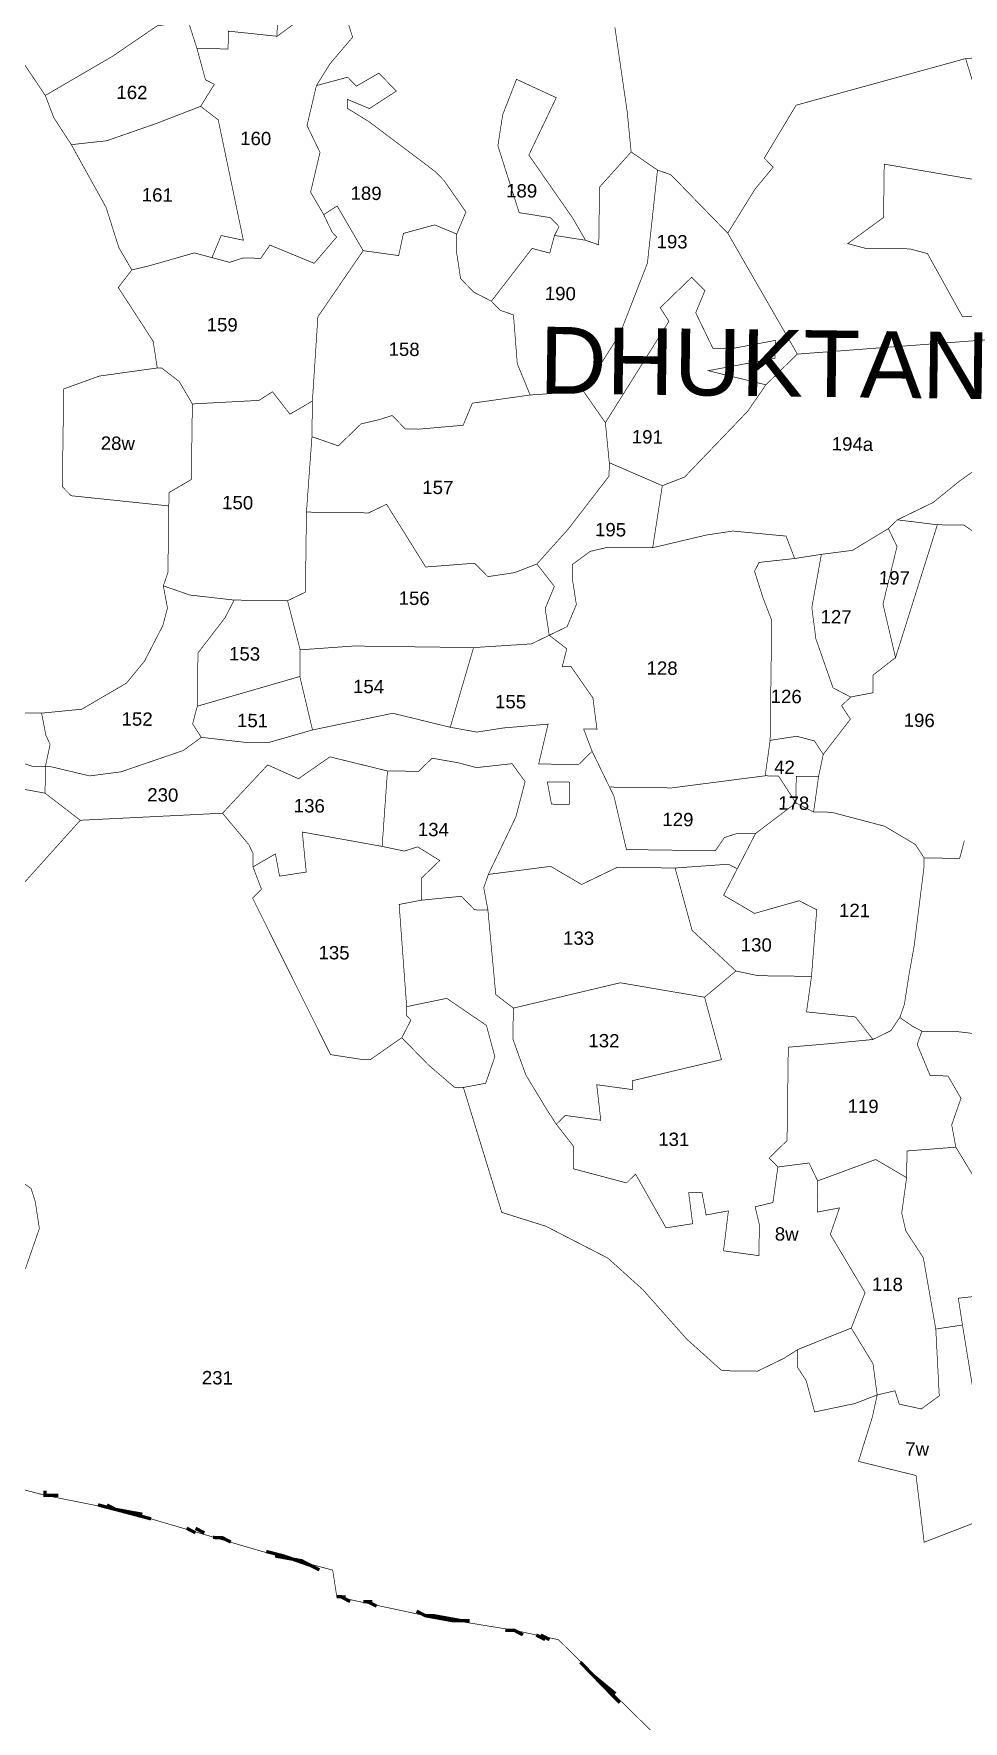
# Model space of a CAD drawing. Header units: metres. Extents: x 259278 to 277237, y 2171369 to 2185379.
# Drawn here: x 275703 to 276532, y 2176650 to 2178156 of the extents above; entities that cross this region are included whole.
import ezdxf

# ---------------------------------------------------------------- set-up
doc = ezdxf.new("R2010")
doc.units = ezdxf.units.M
doc.header["$MEASUREMENT"] = 0
for name, color, linetype in [('SURVEY NO.', 7, 'Continuous'), ('SURVEY PLOT BOUNDARY', 35, 'Continuous'), ('VILLAGE BOUNDARY', 212, 'Continuous'), ('VILLAGE NAME', 3, 'Continuous')]:
    doc.layers.add(name, color=color, linetype=linetype)
doc.styles.add('PDF Arial', font='arial.ttf')

msp = doc.modelspace()

# ---------------------------------------------------------------- linework, layer by layer
at = {"layer": 'SURVEY PLOT BOUNDARY', "lineweight": 18, "const_width": 0.595}
for points in [[(275841, 2178166.8), (275813.2, 2178163.2), (275773.2, 2178135.9), (275713.3, 2178101), (275678.3, 2178153), (275671.3, 2178228.4), (275687.3, 2178240.1), (275691.4, 2178252), (275715.2, 2178251.7), (275734.9, 2178243.5), (275758.8, 2178247.1), (275751.1, 2178267.1), (275778.9, 2178270.7), (275830.5, 2178274), (275822.1, 2178238.4), (275825.5, 2178198.7), (275845.4, 2178198.4)], [(275848.6, 2178142.9), (275856.2, 2178115), (275864.1, 2178110.9), (275851.9, 2178091.3), (275812.1, 2178075.9), (275768.2, 2178060.6), (275736.5, 2178057.1), (275720.9, 2178081.1), (275713.3, 2178101), (275773.2, 2178135.9), (275813.2, 2178163.2), (275841, 2178166.8)], [(276080.4, 2177977.3), (276060.7, 2177985.5), (276032.8, 2177977.9), (276028.6, 2177958.1), (275996.9, 2177962.5), (275973.7, 2178002.4), (275961.7, 2177994.7), (275950, 2178014.7), (275958.4, 2178050.2), (275946.8, 2178074.2), (275955.2, 2178109.8), (275983.1, 2178117.3), (275990.9, 2178109.3), (276010.9, 2178120.9), (276026.5, 2178104.9), (276002.5, 2178089.3), (275982.8, 2178097.5), (275982.7, 2178089.6), (276002.4, 2178077.4), (276061.3, 2178033), (276069.1, 2178025), (276088.6, 2177997)], [(276614.5, 2177891), (276562.9, 2177883.7), (276384.3, 2177870.2), (276322.2, 2177978.1), (276346.5, 2178017.4), (276362.7, 2178037), (276354.8, 2178045.1), (276383.2, 2178092.3), (276534.4, 2178133.9), (276568.6, 2178022.5), (276537, 2178026.8), (276461.8, 2178039.7), (276461.4, 2178008), (276461.2, 2177992.1), (276429.2, 2177968.8), (276445, 2177964.6), (276484.6, 2177964.1), (276500.4, 2177959.9), (276515.9, 2177931.9), (276531.4, 2177904), (276567.1, 2177903.5), (276586.9, 2177903.3), (276594.9, 2177907.1), (276598.8, 2177903.1)], [(276195.3, 2177971.8), (276167.6, 2177976.1), (276171.7, 2177984), (276163.8, 2177992), (276136.1, 2177996.4), (276117.1, 2178056.1), (276121.4, 2178083.8), (276133.7, 2178115.4), (276169.2, 2178099), (276144.7, 2178047.8), (276183.7, 2177991.8)], [(275862, 2177956.3), (275846.2, 2177960.5), (275806.4, 2177949.1), (275790.5, 2177945.3), (275778.9, 2177965.3), (275767.5, 2178001.2), (275736.5, 2178057.1), (275768.2, 2178060.6), (275812.1, 2178075.9), (275851.9, 2178091.3), (275867.6, 2178079.2), (275890, 2177971.8), (275870.2, 2177976)], [(276259.5, 2178034.4), (276250.5, 2177951.3), (276225.9, 2177888.1), (276193.5, 2177837), (276145.9, 2177833.7), (276134.4, 2177861.6), (276131, 2177905.2), (276119.1, 2177909.3), (276111.3, 2177917.4), (276147.6, 2177964.5), (276163.4, 2177960.3), (276167.6, 2177976.1), (276195.3, 2177971.8), (276207.1, 2177967.7), (276207.8, 2178019.2), (276236, 2178050.6)], [(276384.3, 2177870.2), (276356.2, 2177842.8), (276304.8, 2177855.4), (276364.4, 2177866.5), (276364.6, 2177882.4), (276324.9, 2177874.9), (276309, 2177875.2), (276293.6, 2177907.1), (276301.8, 2177926.8), (276290, 2177938.8), (276261.9, 2177911.5), (276269.7, 2177899.5), (276213, 2177809), (276193.5, 2177837), (276225.9, 2177888.1), (276250.5, 2177951.3), (276259.5, 2178034.4), (276271.4, 2178030.3), (276322.2, 2177978.1)], [(276568.6, 2178022.5), (276596.3, 2178018.1), (276599.4, 2177946.7), (276607.1, 2177934.7), (276606.8, 2177910.9), (276642.5, 2177910.5), (276634.4, 2177898.7), (276614.5, 2177891), (276598.8, 2177903.1), (276594.9, 2177907.1), (276586.9, 2177903.3), (276567.1, 2177903.5), (276531.4, 2177904), (276515.9, 2177931.9), (276500.4, 2177959.9), (276484.6, 2177964.1), (276445, 2177964.6), (276429.2, 2177968.8), (276461.2, 2177992.1), (276461.4, 2178008), (276461.8, 2178039.7), (276537, 2178026.8)], [(275996.9, 2177962.5), (275956.5, 2177903.5), (275951.6, 2177828.3), (275931.6, 2177816.6), (275916, 2177836.6), (275904, 2177828.9), (275844.5, 2177825.7), (275832.8, 2177845.7), (275817.1, 2177857.8), (275813.2, 2177857.8), (275809.5, 2177881.7), (275778.4, 2177929.6), (275790.5, 2177945.3), (275806.4, 2177949.1), (275846.2, 2177960.5), (275862, 2177956.3), (275877.8, 2177952.1), (275889.8, 2177956), (275905.6, 2177955.7), (275913.7, 2177967.5), (275953.2, 2177951.2), (275973.3, 2177974.7), (275969.4, 2177978.7), (275965.5, 2177986.7), (275961.7, 2177994.7), (275973.7, 2178002.4)], [(276111.3, 2177917.4), (276119.1, 2177909.3), (276131, 2177905.2), (276134.4, 2177861.6), (276145.9, 2177833.7), (276094.3, 2177826.4), (276086.1, 2177806.7), (276046.4, 2177803.2), (276034.5, 2177803.4), (276022.8, 2177815.4), (276010.8, 2177811.6), (275994.9, 2177807.9), (275974.8, 2177788.3), (275951.2, 2177796.5), (275951.6, 2177828.3), (275956.5, 2177903.5), (275996.9, 2177962.5), (276028.6, 2177958.1), (276032.8, 2177977.9), (276060.7, 2177985.5), (276080.4, 2177977.3), (276080.2, 2177961.4), (276083.8, 2177937.6), (276095.6, 2177925.5)], [(276356.2, 2177842.8), (276340, 2177819.2), (276283.7, 2177760.5), (276263.8, 2177752.8), (276216.5, 2177773.3), (276213, 2177809), (276269.7, 2177899.5), (276261.9, 2177911.5), (276290, 2177938.8), (276301.8, 2177926.8), (276293.6, 2177907.1), (276309, 2177875.2), (276324.9, 2177874.9), (276364.6, 2177882.4), (276364.4, 2177866.5), (276304.8, 2177855.4)], [(276630.1, 2177871), (276645.6, 2177839), (276529.5, 2177757.3), (276505.5, 2177737.8), (276473.5, 2177722.3), (276465.5, 2177714.5), (276433.5, 2177695.1), (276405.7, 2177691.5), (276381.9, 2177687.8), (276374.2, 2177707.8), (276326.7, 2177712.3), (276302.9, 2177708.7), (276255.2, 2177697.4), (276263.8, 2177752.8), (276283.7, 2177760.5), (276340, 2177819.2), (276356.2, 2177842.8), (276384.3, 2177870.2), (276562.9, 2177883.7), (276614.5, 2177891)], [(275823.5, 2177734.7), (275736.4, 2177743.8), (275728.5, 2177751.8), (275729.7, 2177839.1), (275761.5, 2177850.6), (275813.2, 2177857.8), (275817.1, 2177857.8), (275832.8, 2177845.7), (275844.5, 2177825.7), (275843.6, 2177758.3), (275823.6, 2177746.6)], [(275951.6, 2177828.3), (275951.2, 2177796.5), (275946.3, 2177729.2), (275945.4, 2177657.8), (275929.4, 2177650.1), (275897.7, 2177650.5), (275881.8, 2177650.7), (275842.3, 2177655.2), (275818.6, 2177663.4), (275822.7, 2177675.3), (275823.5, 2177734.7), (275823.6, 2177746.6), (275843.6, 2177758.3), (275844.5, 2177825.7), (275904, 2177828.9), (275916, 2177836.6), (275931.6, 2177816.6)], [(275951.2, 2177796.5), (275974.8, 2177788.3), (275994.9, 2177807.9), (276010.8, 2177811.6), (276022.8, 2177815.4), (276034.5, 2177803.4), (276046.4, 2177803.2), (276086.1, 2177806.7), (276094.3, 2177826.4), (276145.9, 2177833.7), (276193.5, 2177837), (276213, 2177809), (276216.5, 2177773.3), (276216.3, 2177761.4), (276180, 2177714.2), (276151.9, 2177682.9), (276132, 2177675.2), (276108.1, 2177671.6), (276096.4, 2177683.6), (276052.7, 2177680.2), (276017.8, 2177736.2), (276001.8, 2177728.5), (275946.3, 2177729.2)], [(276611.3, 2177641.2), (276595.8, 2177669.2), (276568.1, 2177673.5), (276552.2, 2177669.7), (276544.7, 2177709.5), (276533, 2177717.6), (276509.2, 2177717.9), (276473.5, 2177722.3), (276505.5, 2177737.8), (276529.5, 2177757.3), (276645.6, 2177839), (276664.8, 2177795.2), (276660.6, 2177779.4), (276660.5, 2177771.4), (276672.2, 2177755.4), (276668, 2177735.7), (276667.9, 2177727.7), (276675.8, 2177723.7), (276671, 2177660.3), (276674.7, 2177640.4), (276678.5, 2177632.4)], [(276263.8, 2177752.8), (276255.2, 2177697.4), (276215.5, 2177697.9), (276199.6, 2177694.2), (276183.6, 2177682.5), (276183.4, 2177670.6), (276187.1, 2177646.7), (276178.9, 2177627), (276162.9, 2177619.3), (276159.3, 2177643.1), (276167.5, 2177662.9), (276151.9, 2177682.9), (276180, 2177714.2), (276216.3, 2177761.4), (276216.5, 2177773.3)], [(276151.9, 2177682.9), (276167.5, 2177662.9), (276159.3, 2177643.1), (276162.9, 2177619.3), (276147, 2177611.6), (276095.4, 2177608.3), (276063.7, 2177608.7), (275988.4, 2177609.7), (275940.7, 2177606.3), (275929.4, 2177650.1), (275945.4, 2177657.8), (275946.3, 2177729.2), (276001.8, 2177728.5), (276017.8, 2177736.2), (276052.7, 2177680.2), (276096.4, 2177683.6), (276108.1, 2177671.6), (276132, 2177675.2)], [(276431.8, 2177564.2), (276416.1, 2177572.4), (276400.8, 2177616.2), (276397.2, 2177644), (276405.7, 2177691.5), (276433.5, 2177695.1), (276465.5, 2177714.5), (276473.2, 2177698.5), (276460.7, 2177647.1), (276471.9, 2177599.4), (276451.9, 2177583.8), (276451.7, 2177568)], [(276471.9, 2177599.4), (276460.7, 2177647.1), (276473.2, 2177698.5), (276465.5, 2177714.5), (276473.5, 2177722.3), (276509.2, 2177717.9)], [(276201.2, 2177515.7), (276193.6, 2177535.6), (276205.5, 2177535.5), (276201.9, 2177563.3), (276182.4, 2177591.3), (276174.5, 2177591.4), (276178.6, 2177607.2), (276162.9, 2177619.3), (276178.9, 2177627), (276187.1, 2177646.7), (276183.4, 2177670.6), (276183.6, 2177682.5), (276199.6, 2177694.2), (276215.5, 2177697.9), (276255.2, 2177697.4), (276302.9, 2177708.7), (276326.7, 2177712.3), (276374.2, 2177707.8), (276381.9, 2177687.8), (276350.1, 2177684.3), (276346.1, 2177676.4), (276353.7, 2177652.5), (276361.4, 2177632.6), (276360, 2177525.5), (276355.6, 2177493.9), (276272.2, 2177483.1), (276216.7, 2177483.8)], [(276360, 2177525.5), (276361.4, 2177632.6), (276353.7, 2177652.5), (276346.1, 2177676.4), (276350.1, 2177684.3), (276381.9, 2177687.8), (276405.7, 2177691.5), (276397.2, 2177644), (276400.8, 2177616.2), (276416.1, 2177572.4), (276431.8, 2177564.2), (276423.8, 2177556.4), (276431.6, 2177544.4), (276407.4, 2177513), (276399.6, 2177525), (276383.8, 2177529.2)], [(275710, 2177549.8), (275745.8, 2177553.3), (275785.7, 2177576.6), (275801.8, 2177596.2), (275818.1, 2177627.8), (275822.3, 2177643.6), (275818.6, 2177663.4), (275842.3, 2177655.2), (275881.8, 2177650.7), (275873.7, 2177635), (275849.5, 2177603.5), (275848.9, 2177556), (275844.7, 2177540.2), (275852.5, 2177528.2), (275836.5, 2177516.5), (275780.7, 2177497.4), (275752.9, 2177493.8), (275717.4, 2177502.2), (275713.4, 2177502.2), (275717.6, 2177522), (275713.8, 2177530)], [(275929.4, 2177650.1), (275940.7, 2177606.3), (275940.4, 2177582.5), (275848.9, 2177556), (275849.5, 2177603.5), (275873.7, 2177635), (275881.8, 2177650.7), (275897.7, 2177650.5)], [(276074.6, 2177537.2), (276023.3, 2177549.7), (275951.7, 2177534.8), (275940.4, 2177582.5), (275940.7, 2177606.3), (275988.4, 2177609.7), (276063.7, 2177608.7), (276095.4, 2177608.3)], [(276095.4, 2177608.3), (276147, 2177611.6), (276162.9, 2177619.3), (276178.6, 2177607.2), (276174.5, 2177591.4), (276182.4, 2177591.3), (276201.9, 2177563.3), (276205.5, 2177535.5), (276193.6, 2177535.6), (276201.2, 2177515.7), (276189.2, 2177504), (276153.5, 2177504.4), (276161.9, 2177540), (276122.2, 2177536.6), (276098.4, 2177532.9), (276074.6, 2177537.2)], [(275852.5, 2177528.2), (275844.7, 2177540.2), (275848.9, 2177556), (275940.4, 2177582.5), (275951.7, 2177534.8), (275911.9, 2177523.4), (275892.1, 2177523.7)], [(275713.4, 2177502.2), (275701.5, 2177502.4), (275689.7, 2177506.5), (275669.9, 2177510.7), (275661.9, 2177506.9), (275650, 2177503), (275630.1, 2177503.3), (275610.2, 2177495.6), (275610.5, 2177515.5), (275622.6, 2177531.2), (275658.5, 2177550.5), (275710, 2177549.8), (275713.8, 2177530), (275717.6, 2177522)], [(276074.6, 2177537.2), (276098.4, 2177532.9), (276122.2, 2177536.6), (276161.9, 2177540), (276153.5, 2177504.4), (276189.2, 2177504), (276201.2, 2177515.7), (276216.7, 2177483.8), (276220.6, 2177475.8), (276231.8, 2177428.1), (276311.1, 2177427), (276319.2, 2177438.8), (276331.1, 2177442.6), (276347, 2177442.4), (276330.7, 2177410.9), (276322.8, 2177415), (276275.2, 2177411.6), (276223.7, 2177412.3), (276191.8, 2177396.9), (276164.2, 2177413.1), (276108.6, 2177405.9), (276133.1, 2177457.1), (276141.4, 2177488.7), (276129.7, 2177504.7), (276098, 2177501.2), (276082.2, 2177505.4), (276058.4, 2177509.6), (276046.4, 2177497.9), (276018.6, 2177498.2), (275967.3, 2177510.8), (275939.2, 2177491.3), (275911.7, 2177503.6), (275871.4, 2177460.5), (275744.5, 2177454.2), (275713.1, 2177478.4), (275713.4, 2177502.2), (275717.4, 2177502.2), (275752.9, 2177493.8), (275780.7, 2177497.4), (275836.5, 2177516.5), (275852.5, 2177528.2), (275892.1, 2177523.7), (275911.9, 2177523.4), (275951.7, 2177534.8), (276023.3, 2177549.7)], [(276407.4, 2177513), (276403.2, 2177493.2), (276383.3, 2177493.5), (276383, 2177469.7), (276367.5, 2177493.7), (276355.6, 2177493.9), (276360, 2177525.5), (276383.8, 2177529.2), (276399.6, 2177525)], [(275898.6, 2177412.6), (275898.7, 2177424.5), (275894.9, 2177432.4), (275871.4, 2177460.5), (275911.7, 2177503.6), (275939.2, 2177491.3), (275967.3, 2177510.8), (276018.6, 2177498.2), (276013.8, 2177430.9), (275942.6, 2177443.7), (275946.1, 2177408), (275922.3, 2177404.3), (275918.6, 2177424.2)], [(276108.2, 2177374.2), (276096.3, 2177374.3), (276084.6, 2177386.4), (276048.9, 2177382.9), (276049.1, 2177402.7), (276065.2, 2177418.3), (276045.5, 2177430.5), (276033.6, 2177426.7), (276013.8, 2177430.9), (276018.6, 2177498.2), (276046.4, 2177497.9), (276058.4, 2177509.6), (276082.2, 2177505.4), (276098, 2177501.2), (276129.7, 2177504.7), (276141.4, 2177488.7), (276133.1, 2177457.1), (276108.6, 2177405.9), (276104.5, 2177394)], [(276180.8, 2177468.4), (276164.9, 2177468.6), (276161.2, 2177488.5), (276181.1, 2177488.2)], [(276180.8, 2177468.4), (276181.1, 2177488.2), (276161.2, 2177488.5), (276164.9, 2177468.6)], [(276383, 2177469.7), (276347, 2177442.4), (276331.1, 2177442.6), (276319.2, 2177438.8), (276311.1, 2177427), (276231.8, 2177428.1), (276220.6, 2177475.8), (276216.7, 2177483.8), (276272.2, 2177483.1), (276355.6, 2177493.9), (276367.5, 2177493.7)], [(276398.8, 2177461.6), (276383, 2177469.7), (276383.3, 2177493.5), (276403.2, 2177493.2)], [(275744.5, 2177454.2), (275688.2, 2177391.5), (275652.6, 2177403.9), (275617.1, 2177412.3), (275605.6, 2177444.1), (275601.9, 2177468), (275606, 2177475.9), (275637.9, 2177487.3), (275661.7, 2177487), (275689.4, 2177482.7), (275713.1, 2177478.4)], [(276497.4, 2177420.6), (276497.3, 2177412.7), (276488.4, 2177341.4), (276484.1, 2177317.7), (276479.8, 2177290), (276475.7, 2177278.2), (276467.6, 2177266.4), (276451.7, 2177258.6), (276436.1, 2177278.7), (276392.5, 2177283.2), (276396.9, 2177314.9), (276401.6, 2177374.3), (276385.9, 2177382.4), (276346.1, 2177371.1), (276318.5, 2177387.3), (276330.7, 2177410.9), (276347, 2177442.4), (276383, 2177469.7), (276398.8, 2177461.6), (276414.6, 2177461.4), (276462.1, 2177448.9), (276489.6, 2177432.6)], [(276013.8, 2177430.9), (276033.6, 2177426.7), (276045.5, 2177430.5), (276065.2, 2177418.3), (276049.1, 2177402.7), (276048.9, 2177382.9), (276029, 2177379.1), (276035.7, 2177287.9), (276035.6, 2177279.9), (276039.5, 2177275.9), (276031.4, 2177260.2), (276003.4, 2177240.7), (275995.5, 2177240.8), (275967.8, 2177245.1), (275898.2, 2177384.8), (275906.2, 2177392.6), (275898.6, 2177412.6), (275918.6, 2177424.2), (275922.3, 2177404.3), (275946.1, 2177408), (275942.6, 2177443.7)], [(276130.9, 2177286.6), (276115.2, 2177298.7), (276108.2, 2177374.2), (276104.5, 2177394), (276108.6, 2177405.9), (276164.2, 2177413.1), (276191.8, 2177396.9), (276223.7, 2177412.3), (276275.2, 2177411.6), (276290.4, 2177355.9), (276329.5, 2177319.7), (276301.5, 2177296.3), (276226.3, 2177309.2)], [(276396.9, 2177314.9), (276381, 2177315.1), (276349.3, 2177315.5), (276329.5, 2177319.7), (276290.4, 2177355.9), (276275.2, 2177411.6), (276322.8, 2177415), (276330.7, 2177410.9), (276318.5, 2177387.3), (276346.1, 2177371.1), (276385.9, 2177382.4), (276401.6, 2177374.3)], [(276384.6, 2176981.9), (276372.6, 2176974.2), (276348.7, 2176962.6), (276317, 2176963), (276285.6, 2176991.2), (276246.5, 2177035.3), (276215.2, 2177063.5), (276160, 2177091.9), (276120.6, 2177104.3), (276086.3, 2177215.8), (276106.2, 2177219.5), (276114.4, 2177243.2), (276106.9, 2177271.1), (276071.5, 2177295.3), (276035.7, 2177287.9), (276029, 2177379.1), (276048.9, 2177382.9), (276084.6, 2177386.4), (276096.3, 2177374.3), (276108.2, 2177374.2), (276115.2, 2177298.7), (276130.9, 2177286.6), (276130.5, 2177258.9), (276142, 2177227), (276161.4, 2177195), (276169.2, 2177183), (276184.8, 2177163), (276184.5, 2177143.2), (276231.9, 2177130.6), (276239.9, 2177138.5), (276267.1, 2177090.5), (276290.9, 2177094.2), (276287.3, 2177122), (276299.2, 2177121.8), (276302.9, 2177102), (276322.8, 2177105.7), (276318.4, 2177070), (276350, 2177065.7), (276350.4, 2177093.4), (276346.6, 2177109.3), (276362.5, 2177113.1), (276366.9, 2177144.8), (276394.7, 2177148.4), (276402.4, 2177132.4), (276402.1, 2177104.6), (276421.9, 2177108.3), (276413.7, 2177084.7), (276444.7, 2177032.7), (276432.4, 2177001.1)], [(276301.5, 2177296.3), (276316.6, 2177240.6), (276237.1, 2177221.8), (276237, 2177213.9), (276205.3, 2177218.2), (276208.9, 2177186.5), (276177.2, 2177190.8), (276169.2, 2177183), (276161.4, 2177195), (276142, 2177227), (276130.5, 2177258.9), (276130.9, 2177286.6), (276226.3, 2177309.2)], [(276366.9, 2177144.8), (276362.5, 2177113.1), (276346.6, 2177109.3), (276350.4, 2177093.4), (276350, 2177065.7), (276318.4, 2177070), (276322.8, 2177105.7), (276302.9, 2177102), (276299.2, 2177121.8), (276287.3, 2177122), (276290.9, 2177094.2), (276267.1, 2177090.5), (276239.9, 2177138.5), (276231.9, 2177130.6), (276184.5, 2177143.2), (276184.8, 2177163), (276169.2, 2177183), (276177.2, 2177190.8), (276208.9, 2177186.5), (276205.3, 2177218.2), (276237, 2177213.9), (276237.1, 2177221.8), (276316.6, 2177240.6), (276301.5, 2177296.3), (276329.5, 2177319.7), (276349.3, 2177315.5), (276381, 2177315.1), (276396.9, 2177314.9), (276392.5, 2177283.2), (276436.1, 2177278.7), (276451.7, 2177258.6), (276415.9, 2177255.1), (276376.2, 2177251.7), (276375.7, 2177212.1), (276375.1, 2177168.4), (276359.1, 2177152.8)], [(276086.3, 2177215.8), (276078.4, 2177215.9), (276054.9, 2177236.1), (276031.4, 2177260.2), (276039.5, 2177275.9), (276035.6, 2177279.9), (276035.7, 2177287.9), (276071.5, 2177295.3), (276106.9, 2177271.1), (276114.4, 2177243.2), (276106.2, 2177219.5)], [(276525.7, 2177162.5), (276482.1, 2177159.1), (276481.8, 2177135.3), (276454.2, 2177151.5), (276402.4, 2177132.4), (276394.7, 2177148.4), (276366.9, 2177144.8), (276359.1, 2177152.8), (276375.1, 2177168.4), (276375.7, 2177212.1), (276376.2, 2177251.7), (276415.9, 2177255.1), (276451.7, 2177258.6), (276467.6, 2177266.4), (276475.7, 2177278.2), (276487.5, 2177270.1), (276495.4, 2177266), (276491.2, 2177254.2), (276502.8, 2177226.3), (276518.6, 2177226.1), (276530.3, 2177206.1), (276526.1, 2177194.2), (276522, 2177182.4)], [(276596.9, 2177145.7), (276577, 2177138.1), (276565.1, 2177142.2), (276553.2, 2177138.4), (276545.1, 2177130.5), (276525.7, 2177162.5), (276522, 2177182.4), (276526.1, 2177194.2), (276530.3, 2177206.1), (276518.6, 2177226.1), (276502.8, 2177226.3), (276491.2, 2177254.2), (276495.4, 2177266), (276527.1, 2177265.6), (276602.3, 2177256.7), (276602.1, 2177244.8), (276601.9, 2177228.9), (276605.7, 2177213), (276585.8, 2177209.3), (276597.4, 2177189.3), (276601.2, 2177173.4)], [(275510.7, 2177163.8), (275526.2, 2177135.9), (275545.4, 2177088), (275560.8, 2177048.2), (275576.5, 2177040), (275612.6, 2177071.3), (275620.4, 2177059.3), (275631.8, 2177019.5), (275667.7, 2177034.9), (275695.7, 2177054.4), (275708, 2177089.9), (275704.4, 2177113.7), (275700.6, 2177125.7), (275677, 2177141.8), (275677.5, 2177181.5), (275657.6, 2177173.8), (275637.6, 2177162.2), (275613.7, 2177154.6), (275610, 2177170.5), (275598.2, 2177182.5), (275594.4, 2177194.5), (275570.8, 2177210.6), (275563.1, 2177222.6), (275535.3, 2177219)], [(275612.6, 2177071.3), (275620.7, 2177083.1), (275629, 2177110.7), (275613.7, 2177154.6), (275637.6, 2177162.2), (275657.6, 2177173.8), (275677.5, 2177181.5), (275677, 2177141.8), (275700.6, 2177125.7), (275704.4, 2177113.7), (275708, 2177089.9), (275695.7, 2177054.4), (275667.7, 2177034.9), (275631.8, 2177019.5), (275620.4, 2177059.3)], [(276481.8, 2177135.3), (276477.4, 2177103.7), (276481.1, 2177087.7), (276496.7, 2177063.8), (276507.8, 2177000.2), (276510.9, 2176940.6), (276494.9, 2176928.9), (276475.2, 2176933.2), (276471.4, 2176945.1), (276455.5, 2176941.4), (276451.8, 2176969.2), (276432.4, 2177001.1), (276444.7, 2177032.7), (276413.7, 2177084.7), (276421.9, 2177108.3), (276402.1, 2177104.6), (276402.4, 2177132.4), (276454.2, 2177151.5)], [(276455.5, 2176941.4), (276435.5, 2176933.7), (276399.7, 2176926.2), (276392.2, 2176954.1), (276384.4, 2176966.1), (276384.6, 2176981.9), (276432.4, 2177001.1), (276451.8, 2176969.2)], [(276455.5, 2176941.4), (276471.4, 2176945.1), (276475.2, 2176933.2), (276494.9, 2176928.9), (276510.9, 2176940.6), (276507.8, 2177000.2), (276531.6, 2177003.8), (276542.6, 2176936.3), (276553.5, 2176860.8), (276557.1, 2176833), (276497.4, 2176810), (276490.2, 2176869.5), (276438.8, 2176882.1), (276451.2, 2176921.6)]]:
    msp.add_lwpolyline(points, close=True, dxfattribs=at)
for points in [[(276587, 2178212.6), (276594.1, 2178149), (276570.2, 2178145.4), (276562.3, 2178145.5), (276562.3, 2178141.5), (276538.4, 2178133.9), (276534.4, 2178133.9), (276383.2, 2178092.3), (276354.8, 2178045.1), (276362.7, 2178037), (276346.5, 2178017.4), (276322.2, 2177978.1), (276271.4, 2178030.3), (276259.5, 2178034.4), (276236, 2178050.6), (276232.5, 2178086.3), (276221.5, 2178161.8)], [(275920.7, 2178201.4), (275920.1, 2178153.8), (275876.6, 2178158.4), (275876.4, 2178142.5), (275848.6, 2178142.9), (275841, 2178166.8)], [(275936.1, 2178165.5), (275920.1, 2178153.8), (275920.7, 2178201.4)], [(275983.7, 2178164.9), (275987.5, 2178153), (275967.4, 2178129.4), (275955.2, 2178109.8), (275946.8, 2178074.2), (275958.4, 2178050.2), (275950, 2178014.7), (275961.7, 2177994.7), (275965.5, 2177986.7), (275969.4, 2177978.7), (275973.3, 2177974.7), (275953.2, 2177951.2), (275913.7, 2177967.5), (275905.6, 2177955.7), (275889.8, 2177956), (275877.8, 2177952.1), (275862, 2177956.3), (275870.2, 2177976), (275890, 2177971.8), (275867.6, 2178079.2), (275851.9, 2178091.3), (275864.1, 2178110.9), (275856.2, 2178115), (275848.6, 2178142.9), (275876.4, 2178142.5), (275876.6, 2178158.4), (275920.1, 2178153.8), (275936.1, 2178165.5)], [(275678.3, 2178153), (275713.3, 2178101), (275720.9, 2178081.1), (275736.5, 2178057.1), (275767.5, 2178001.2), (275778.9, 2177965.3), (275790.5, 2177945.3), (275778.4, 2177929.6), (275809.5, 2177881.7), (275813.2, 2177857.8), (275761.5, 2177850.6), (275729.7, 2177839.1), (275728.5, 2177751.8), (275736.4, 2177743.8), (275823.5, 2177734.7), (275822.7, 2177675.3), (275818.6, 2177663.4), (275822.3, 2177643.6), (275818.1, 2177627.8), (275801.8, 2177596.2), (275785.7, 2177576.6), (275745.8, 2177553.3), (275710, 2177549.8), (275658.5, 2177550.5)], [(276221.5, 2178161.8), (276232.5, 2178086.3), (276236, 2178050.6), (276207.8, 2178019.2), (276207.1, 2177967.7), (276195.3, 2177971.8), (276183.7, 2177991.8), (276144.7, 2178047.8), (276169.2, 2178099), (276133.7, 2178115.4), (276121.4, 2178083.8), (276117.1, 2178056.1), (276136.1, 2177996.4), (276163.8, 2177992), (276171.7, 2177984), (276167.6, 2177976.1), (276163.4, 2177960.3), (276147.6, 2177964.5), (276111.3, 2177917.4), (276095.6, 2177925.5), (276083.8, 2177937.6), (276080.2, 2177961.4), (276080.4, 2177977.3), (276088.6, 2177997), (276069.1, 2178025), (276061.3, 2178033), (276002.4, 2178077.4), (275982.7, 2178089.6), (275982.8, 2178097.5), (276002.5, 2178089.3), (276026.5, 2178104.9), (276010.9, 2178120.9), (275990.9, 2178109.3), (275983.1, 2178117.3), (275955.2, 2178109.8), (275967.4, 2178129.4), (275987.5, 2178153), (275983.7, 2178164.9)], [(276533.3, 2177436), (276529.1, 2177420.2), (276497.4, 2177420.6), (276489.6, 2177432.6), (276462.1, 2177448.9), (276414.6, 2177461.4), (276398.8, 2177461.6), (276403.2, 2177493.2), (276407.4, 2177513), (276431.6, 2177544.4), (276423.8, 2177556.4), (276431.8, 2177564.2), (276451.7, 2177568), (276451.9, 2177583.8), (276471.9, 2177599.4), (276509.2, 2177717.9), (276533, 2177717.6)], [(275701.5, 2177502.4), (275713.4, 2177502.2), (275713.1, 2177478.4), (275689.4, 2177482.7)], [(275688.2, 2177391.5), (275744.5, 2177454.2), (275871.4, 2177460.5), (275894.9, 2177432.4), (275898.7, 2177424.5), (275898.6, 2177412.6), (275906.2, 2177392.6), (275898.2, 2177384.8), (275967.8, 2177245.1), (275995.5, 2177240.8), (276003.4, 2177240.7), (276031.4, 2177260.2), (276054.9, 2177236.1), (276078.4, 2177215.9), (276086.3, 2177215.8), (276120.6, 2177104.3), (276160, 2177091.9), (276215.2, 2177063.5), (276246.5, 2177035.3), (276285.6, 2176991.2), (276317, 2176963), (276348.7, 2176962.6), (276372.6, 2176974.2), (276384.6, 2176981.9), (276384.4, 2176966.1), (276392.2, 2176954.1), (276399.7, 2176926.2), (276435.5, 2176933.7), (276455.5, 2176941.4), (276451.2, 2176921.6), (276438.8, 2176882.1), (276490.2, 2176869.5), (276497.4, 2176810), (276557.1, 2176833)], [(276602.3, 2177256.7), (276527.1, 2177265.6), (276495.4, 2177266), (276487.5, 2177270.1), (276475.7, 2177278.2), (276479.8, 2177290), (276484.1, 2177317.7), (276488.4, 2177341.4), (276497.3, 2177412.7), (276497.4, 2177420.6), (276529.1, 2177420.2), (276533.3, 2177436)], [(276559.7, 2177031.2), (276527.9, 2177027.7), (276531.6, 2177003.8), (276507.8, 2177000.2), (276496.7, 2177063.8), (276481.1, 2177087.7), (276477.4, 2177103.7), (276481.8, 2177135.3), (276482.1, 2177159.1), (276525.7, 2177162.5), (276545.1, 2177130.5)], [(276542.6, 2176936.3), (276531.6, 2177003.8), (276527.9, 2177027.7), (276559.7, 2177031.2)], [(275272.9, 2176560.2), (275325.7, 2176654.7), (275419, 2176816.1), (275448.2, 2176926.7), (275499.5, 2176910.2), (275562.7, 2176893.5), (275582.5, 2176889.3), (275665.4, 2176864.4), (275712.9, 2176851.9), (275776.1, 2176839.2), (275807.7, 2176830.8), (275906.5, 2176801.8), (275969.7, 2176785.1), (275973.4, 2176761.3), (276052.4, 2176744.4), (276131.6, 2176731.4), (276171.1, 2176723), (276261.1, 2176634.6)], [(276261.1, 2176634.6), (276171.1, 2176723), (276131.6, 2176731.4), (276052.4, 2176744.4), (275973.4, 2176761.3), (275969.7, 2176785.1), (275906.5, 2176801.8), (275807.7, 2176830.8), (275776.1, 2176839.2), (275712.9, 2176851.9), (275665.4, 2176864.4)]]:
    msp.add_lwpolyline(points, dxfattribs=at)
at = {"layer": 'VILLAGE BOUNDARY', "const_width": 2.97}
for points in [[(275712.9, 2176855.9), (275712.9, 2176851.9), (275720.8, 2176851.8)], [(275724.8, 2176851.7), (275716.8, 2176851.8)], [(275760.3, 2176843.3), (275776.1, 2176839.2), (275799.9, 2176834.9)], [(275807.7, 2176830.8), (275791.9, 2176835), (275776.1, 2176839.2), (275768.3, 2176843.2)], [(275839.4, 2176822.5), (275847.2, 2176818.4)], [(275855.2, 2176818.3), (275847.3, 2176822.4)], [(275878.8, 2176810.1), (275871, 2176814.1), (275863, 2176814.2)], [(275910.4, 2176801.7), (275926.3, 2176797.6), (275949.9, 2176789.3)], [(275957.8, 2176785.3), (275942.1, 2176793.4), (275918.3, 2176797.7)], [(275973.4, 2176761.3), (275981.3, 2176761.2)], [(275985.2, 2176757.1), (275977.3, 2176761.2)], [(275997.1, 2176757), (276005, 2176756.9)], [(276008.9, 2176752.9), (276001.1, 2176756.9)], [(276044.6, 2176748.4), (276052.4, 2176744.4), (276060.4, 2176744.3), (276084.1, 2176740)], [(276092, 2176739.9), (276076.2, 2176740.1), (276052.4, 2176744.4)], [(276139.4, 2176727.4), (276131.6, 2176731.4), (276123.6, 2176731.5)], [(276151.3, 2176727.2), (276159.2, 2176723.1)], [(276163.2, 2176723.1), (276155.3, 2176727.2)], [(276190.7, 2176702.9), (276202.4, 2176690.9), (276222, 2176674.7)], [(276225.9, 2176666.8), (276214.1, 2176678.8), (276194.6, 2176698.9)]]:
    msp.add_lwpolyline(points, dxfattribs=at)

# ---------------------------------------------------------------- texts
at = {"layer": 'SURVEY NO.', "char_height": 11.89, "attachment_point": 7, "rotation": 359.2544, "style": 'PDF Arial'}
for s, insert in [('162', (275776.7, 2178097.8)), ('160', (275887.1, 2178056.7)), ('161', (275799.3, 2178006.3)), ('189', (275985.6, 2178007.8)), ('189', (276124.4, 2178010)), ('193', (276258.6, 2177964.6)), ('190', (276158.9, 2177918.3)), ('159', (275857.2, 2177890.5)), ('158', (276019.5, 2177868.6)), ('28w', (275762.7, 2177784.7)), ('191', (276236.5, 2177790.4)), ('194a', (276414.9, 2177784.1)), ('157', (276049.6, 2177745.3)), ('150', (275871, 2177731.7)), ('195', (276203.7, 2177707.6)), ('197', (276456.9, 2177664.6)), ('156', (276028.5, 2177646.4)), ('127', (276404.9, 2177630)), ('153', (275877.2, 2177596.8)), ('128', (276249.7, 2177584.1)), ('154', (275987.8, 2177567.6)), ('155', (276114.5, 2177554.1)), ('126', (276360.4, 2177558.8)), ('152', (275781.3, 2177538.6)), ('151', (275884.3, 2177537.3)), ('196', (276479.1, 2177537.5)), ('42', (276363.5, 2177495.7)), ('230', (275804.2, 2177470.9)), ('136', (275934.9, 2177461.2)), ('178', (276367.1, 2177463.6)), ('129', (276263.8, 2177449)), ('134', (276045.6, 2177440)), ('121', (276421.4, 2177368)), ('133', (276175.2, 2177343.1)), ('135', (275957, 2177330.1)), ('130', (276333.7, 2177337.1)), ('132', (276197.8, 2177251.6)), ('119', (276429, 2177193.1)), ('131', (276260.1, 2177163.6)), ('8w', (276364.1, 2177079)), ('118', (276450.7, 2177034.2)), ('231', (275852.9, 2176950.8)), ('7w', (276480.5, 2176887.4))]:
    msp.add_mtext(s, dxfattribs=dict(at, insert=insert))
at = {"layer": 'VILLAGE NAME', "insert": (276153.8, 2177834.4), "char_height": 59.47, "attachment_point": 7, "rotation": 359.2544, "style": 'PDF Arial'}
msp.add_mtext('DHUKTAN', dxfattribs=at)

doc.saveas('drawing.dxf')
